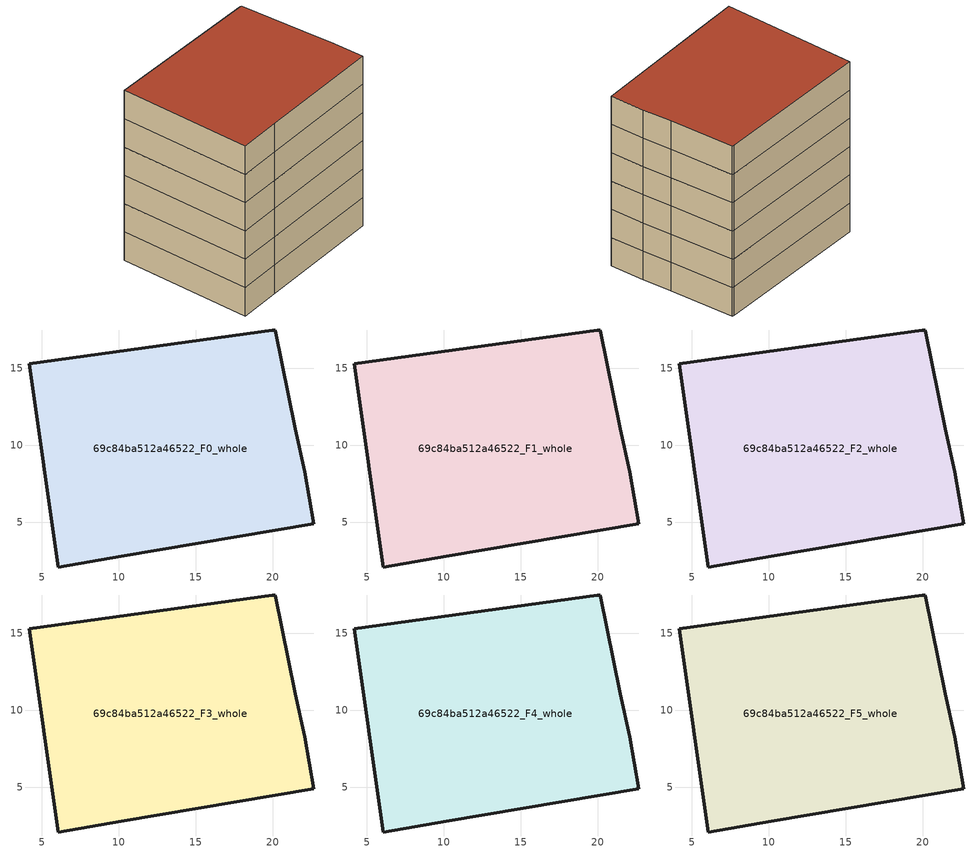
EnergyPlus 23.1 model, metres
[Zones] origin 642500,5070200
69c84ba512a46522_F0_whole
 floor ground (EU_floor_Construction): 20.18,17.49 21.48,11.09 22.08,8.28 22.68,4.88 10.17,2.78 6.07,2.08 4.17,15.29 19.98,17.49 z0
 wall outside (EU_wall_Construction): 6.07,2.08 10.17,2.78 22.68,4.88 22.08,8.28 21.48,11.09 20.18,17.49 19.98,17.49 4.17,15.29 6.07,2.08 z0:3
69c84ba512a46522_F1_whole
 floor to 69c84ba512a46522_F0_whole (EU_floor_Construction): 20.18,17.49 21.48,11.09 22.08,8.28 22.68,4.88 10.17,2.78 6.07,2.08 4.17,15.29 19.98,17.49 z3
 wall outside (EU_wall_Construction): 6.07,2.08 10.17,2.78 22.68,4.88 22.08,8.28 21.48,11.09 20.18,17.49 19.98,17.49 4.17,15.29 6.07,2.08 z3:6
69c84ba512a46522_F2_whole
 floor to 69c84ba512a46522_F1_whole (EU_floor_Construction): 20.18,17.49 21.48,11.09 22.08,8.28 22.68,4.88 10.17,2.78 6.07,2.08 4.17,15.29 19.98,17.49 z6
 wall outside (EU_wall_Construction): 6.07,2.08 10.17,2.78 22.68,4.88 22.08,8.28 21.48,11.09 20.18,17.49 19.98,17.49 4.17,15.29 6.07,2.08 z6:9
69c84ba512a46522_F3_whole
 floor to 69c84ba512a46522_F2_whole (EU_floor_Construction): 20.18,17.49 21.48,11.09 22.08,8.28 22.68,4.88 10.17,2.78 6.07,2.08 4.17,15.29 19.98,17.49 z9
 wall outside (EU_wall_Construction): 6.07,2.08 10.17,2.78 22.68,4.88 22.08,8.28 21.48,11.09 20.18,17.49 19.98,17.49 4.17,15.29 6.07,2.08 z9:12
69c84ba512a46522_F4_whole
 floor to 69c84ba512a46522_F3_whole (EU_floor_Construction): 20.18,17.49 21.48,11.09 22.08,8.28 22.68,4.88 10.17,2.78 6.07,2.08 4.17,15.29 19.98,17.49 z12
 wall outside (EU_wall_Construction): 6.07,2.08 10.17,2.78 22.68,4.88 22.08,8.28 21.48,11.09 20.18,17.49 19.98,17.49 4.17,15.29 6.07,2.08 z12:15
69c84ba512a46522_F5_whole
 floor to 69c84ba512a46522_F4_whole (EU_floor_Construction): 20.18,17.49 21.48,11.09 22.08,8.28 22.68,4.88 10.17,2.78 6.07,2.08 4.17,15.29 19.98,17.49 z15
 wall outside (EU_wall_Construction): 6.07,2.08 10.17,2.78 22.68,4.88 22.08,8.28 21.48,11.09 20.18,17.49 19.98,17.49 4.17,15.29 6.07,2.08 z15:18
 roof outside (EU_roof_Construction): 22.68,4.88 22.08,8.28 21.48,11.09 20.18,17.49 19.98,17.49 4.17,15.29 6.07,2.08 10.17,2.78 z18
[Building]
EU S2 Campaign: North Axis=0; Terrain=City; Solar Distribution=FullExterior
[Site:Location]
Lyon-Bron: Latitude=45.75; Longitude=5; Time Zone=1; Elevation=198
[SizingPeriod:WeatherFileDays]
AnnualSizingPeriod: Begin Month=1; Begin Day of Month=1; End Month=12; End Day of Month=31; Day of Week for Start Day=Monday; Use Weather File Daylight Saving Period=No; Use Weather File Rain and Snow Indicators=No
[MATERIAL]
EU_InternalMass_Material: Roughness=MediumRough; Thickness=0.1; Conductivity=1; Density=1800; Specific Heat=900; Thermal Absorptance=0.9; Solar Absorptance=0.7; Visible Absorptance=0.7
[MATERIAL:NOMASS] Roughness=MediumRough; Thermal Absorptance=0.9; Solar Absorptance=0.7; Visible Absorptance=0.7
Name | Thermal Resistance
EU_wall_NoMass | 0.776494
EU_roof_NoMass | 0.486893
EU_floor_NoMass | 0.421597
[CONSTRUCTION]
EU_wall_Construction: EU_wall_NoMass
EU_roof_Construction: EU_roof_NoMass
EU_floor_Construction: EU_floor_NoMass
EU_InternalMass_Construction: EU_InternalMass_Material
[ZONE] Type=1; Multiplier=1; Ceiling Height=autocalculate; Floor Area=autocalculate; Part of Total Floor Area=Yes
Name | Volume
69c84ba512a46522_F0_whole | 649.807
69c84ba512a46522_F1_whole; 69c84ba512a46522_F2_whole; 69c84ba512a46522_F3_whole; 69c84ba512a46522_F4_whole; 69c84ba512a46522_F5_whole | 649.81
[INTERNALMASS] Construction=EU_InternalMass_Construction; Surface Area=216.603
Name | Zone or ZoneList
69c84ba512a46522_F0_whole_EU_InternalMass | 69c84ba512a46522_F0_whole
69c84ba512a46522_F1_whole_EU_InternalMass | 69c84ba512a46522_F1_whole
69c84ba512a46522_F2_whole_EU_InternalMass | 69c84ba512a46522_F2_whole
69c84ba512a46522_F3_whole_EU_InternalMass | 69c84ba512a46522_F3_whole
69c84ba512a46522_F4_whole_EU_InternalMass | 69c84ba512a46522_F4_whole
69c84ba512a46522_F5_whole_EU_InternalMass | 69c84ba512a46522_F5_whole
[OTHEREQUIPMENT] Fuel Type=Electricity; Design Level Calculation Method=Watts/Area; Power per Zone Floor Area=1; Fraction Latent=0; Fraction Radiant=0; Fraction Lost=0; Carbon Dioxide Generation Rate=0; EndUse Subcategory=EU_Step8_InternalGains
Name | Zone or ZoneList or Space or SpaceList | Schedule
EU_Step8_InternalGain_69c84ba512a46522_F0_whole_f000 | 69c84ba512a46522_F0_whole | EU_Step8_GainSchedule_69c84ba512a46522_F0_whole_f000
EU_Step8_InternalGain_69c84ba512a46522_F1_whole_f000 | 69c84ba512a46522_F1_whole | EU_Step8_GainSchedule_69c84ba512a46522_F1_whole_f000
EU_Step8_InternalGain_69c84ba512a46522_F2_whole_f000 | 69c84ba512a46522_F2_whole | EU_Step8_GainSchedule_69c84ba512a46522_F2_whole_f000
EU_Step8_InternalGain_69c84ba512a46522_F3_whole_f000 | 69c84ba512a46522_F3_whole | EU_Step8_GainSchedule_69c84ba512a46522_F3_whole_f000
EU_Step8_InternalGain_69c84ba512a46522_F4_whole_f000 | 69c84ba512a46522_F4_whole | EU_Step8_GainSchedule_69c84ba512a46522_F4_whole_f000
EU_Step8_InternalGain_69c84ba512a46522_F5_whole_f000 | 69c84ba512a46522_F5_whole | EU_Step8_GainSchedule_69c84ba512a46522_F5_whole_f000
[ZONEVENTILATION:DESIGNFLOWRATE] Schedule=EU_AlwaysOn; Design Flow Rate Calculation Method=AirChanges/Hour; Air Changes per Hour=0.693814; Ventilation Type=Natural; Fan Pressure Rise=0; Fan Total Efficiency=1; Constant Term Coefficient=1; Temperature Term Coefficient=0; Velocity Term Coefficient=0; Velocity Squared Term Coefficient=0; Minimum Indoor Temperature=-100; Maximum Indoor Temperature=100; Delta Temperature=-100; Minimum Outdoor Temperature=-100; Maximum Outdoor Temperature=100; Maximum Wind Speed=40
Name | Zone or ZoneList or Space or SpaceList
EU_ConstantAir_69c84ba512a46522_F0_whole | 69c84ba512a46522_F0_whole
EU_ConstantAir_69c84ba512a46522_F1_whole | 69c84ba512a46522_F1_whole
EU_ConstantAir_69c84ba512a46522_F2_whole | 69c84ba512a46522_F2_whole
EU_ConstantAir_69c84ba512a46522_F3_whole | 69c84ba512a46522_F3_whole
EU_ConstantAir_69c84ba512a46522_F4_whole | 69c84ba512a46522_F4_whole
EU_ConstantAir_69c84ba512a46522_F5_whole | 69c84ba512a46522_F5_whole
[HVACTEMPLATE:THERMOSTAT] Constant Heating Setpoint=20; Constant Cooling Setpoint=50
EU_HeatOnly_69c84ba512a46522_F0_whole; EU_HeatOnly_69c84ba512a46522_F1_whole; EU_HeatOnly_69c84ba512a46522_F2_whole; EU_HeatOnly_69c84ba512a46522_F3_whole; EU_HeatOnly_69c84ba512a46522_F4_whole; EU_HeatOnly_69c84ba512a46522_F5_whole
[HVACTEMPLATE:ZONE:IDEALLOADSAIRSYSTEM] System Availability Schedule=EU_AlwaysOn; Maximum Heating Supply Air Temperature=50; Minimum Cooling Supply Air Temperature=13; Maximum Heating Supply Air Humidity Ratio=0.0156; Minimum Cooling Supply Air Humidity Ratio=0.0077; Heating Limit=NoLimit; Cooling Limit=NoLimit; Heating Availability Schedule=EU_AlwaysOn; Cooling Availability Schedule=EU_CoolingOff; Dehumidification Control Type=ConstantSensibleHeatRatio; Cooling Sensible Heat Ratio=0.7; Dehumidification Setpoint=60; Humidification Control Type=None; Humidification Setpoint=30; Outdoor Air Method=None; Outdoor Air Flow Rate per Person=0.00944; Outdoor Air Flow Rate per Zone Floor Area=0; Outdoor Air Flow Rate per Zone=0; Demand Controlled Ventilation Type=None; Outdoor Air Economizer Type=NoEconomizer; Heat Recovery Type=None; Sensible Heat Recovery Effectiveness=0.7; Latent Heat Recovery Effectiveness=0.65
Name | Template Thermostat
69c84ba512a46522_F0_whole | EU_HeatOnly_69c84ba512a46522_F0_whole
69c84ba512a46522_F1_whole | EU_HeatOnly_69c84ba512a46522_F1_whole
69c84ba512a46522_F2_whole | EU_HeatOnly_69c84ba512a46522_F2_whole
69c84ba512a46522_F3_whole | EU_HeatOnly_69c84ba512a46522_F3_whole
69c84ba512a46522_F4_whole | EU_HeatOnly_69c84ba512a46522_F4_whole
69c84ba512a46522_F5_whole | EU_HeatOnly_69c84ba512a46522_F5_whole
[SIZING:ZONE] Zone Cooling Design Supply Air Temperature Input Method=SupplyAirTemperature; Zone Cooling Design Supply Air Temperature=13; Zone Heating Design Supply Air Temperature Input Method=SupplyAirTemperature; Zone Heating Design Supply Air Temperature=50; Zone Cooling Design Supply Air Humidity Ratio=0.008; Zone Heating Design Supply Air Humidity Ratio=0.008; Cooling Design Air Flow Method=DesignDay; Cooling Design Air Flow Rate=0; Cooling Minimum Air Flow per Zone Floor Area=0.000762; Cooling Minimum Air Flow=0; Cooling Minimum Air Flow Fraction=0.2; Heating Design Air Flow Method=DesignDay; Heating Design Air Flow Rate=0; Heating Maximum Air Flow per Zone Floor Area=0.002032; Heating Maximum Air Flow=0.141576; Heating Maximum Air Flow Fraction=0.3; Account for Dedicated Outdoor Air System=No; Dedicated Outdoor Air System Control Strategy=NeutralSupplyAir; Dedicated Outdoor Air Low Setpoint Temperature for Design=autosize; Dedicated Outdoor Air High Setpoint Temperature for Design=autosize; Zone Load Sizing Method=Sensible Load Only No Latent Load; Zone Latent Cooling Design Supply Air Humidity Ratio Input Method=HumidityRatioDifference; Zone Cooling Design Supply Air Humidity Ratio Difference=0.005; Zone Latent Heating Design Supply Air Humidity Ratio Input Method=HumidityRatioDifference; Zone Humidification Design Supply Air Humidity Ratio Difference=0.005
69c84ba512a46522_F0_whole; 69c84ba512a46522_F1_whole; 69c84ba512a46522_F2_whole; 69c84ba512a46522_F3_whole; 69c84ba512a46522_F4_whole; 69c84ba512a46522_F5_whole
[SCHEDULE:CONSTANT]
Name | Hourly Value
EU_AlwaysOn | 1
EU_CoolingOff | 0
[SCHEDULE:FILE] Column Number=1; Rows to Skip at Top=0; Number of Hours of Data=8760; Column Separator=Comma; Interpolate to Timestep=No; Minutes per Item=60; Adjust Schedule for Daylight Savings=Yes
Name | File
EU_Step8_GainSchedule_69c84ba512a46522_F0_whole_f000 | C:\Users\o_iseri\Desktop\OpenUBEM\openubem\outputs\eu_evidence\EU-11\FR-LYO-HAUTCOEURPENTES\idfs\69c84ba512a46522\69c84ba512a46522_F0_whole_f000_gain.csv
EU_Step8_GainSchedule_69c84ba512a46522_F1_whole_f000 | C:\Users\o_iseri\Desktop\OpenUBEM\openubem\outputs\eu_evidence\EU-11\FR-LYO-HAUTCOEURPENTES\idfs\69c84ba512a46522\69c84ba512a46522_F1_whole_f000_gain.csv
EU_Step8_GainSchedule_69c84ba512a46522_F2_whole_f000 | C:\Users\o_iseri\Desktop\OpenUBEM\openubem\outputs\eu_evidence\EU-11\FR-LYO-HAUTCOEURPENTES\idfs\69c84ba512a46522\69c84ba512a46522_F2_whole_f000_gain.csv
EU_Step8_GainSchedule_69c84ba512a46522_F3_whole_f000 | C:\Users\o_iseri\Desktop\OpenUBEM\openubem\outputs\eu_evidence\EU-11\FR-LYO-HAUTCOEURPENTES\idfs\69c84ba512a46522\69c84ba512a46522_F3_whole_f000_gain.csv
EU_Step8_GainSchedule_69c84ba512a46522_F4_whole_f000 | C:\Users\o_iseri\Desktop\OpenUBEM\openubem\outputs\eu_evidence\EU-11\FR-LYO-HAUTCOEURPENTES\idfs\69c84ba512a46522\69c84ba512a46522_F4_whole_f000_gain.csv
EU_Step8_GainSchedule_69c84ba512a46522_F5_whole_f000 | C:\Users\o_iseri\Desktop\OpenUBEM\openubem\outputs\eu_evidence\EU-11\FR-LYO-HAUTCOEURPENTES\idfs\69c84ba512a46522\69c84ba512a46522_F5_whole_f000_gain.csv
